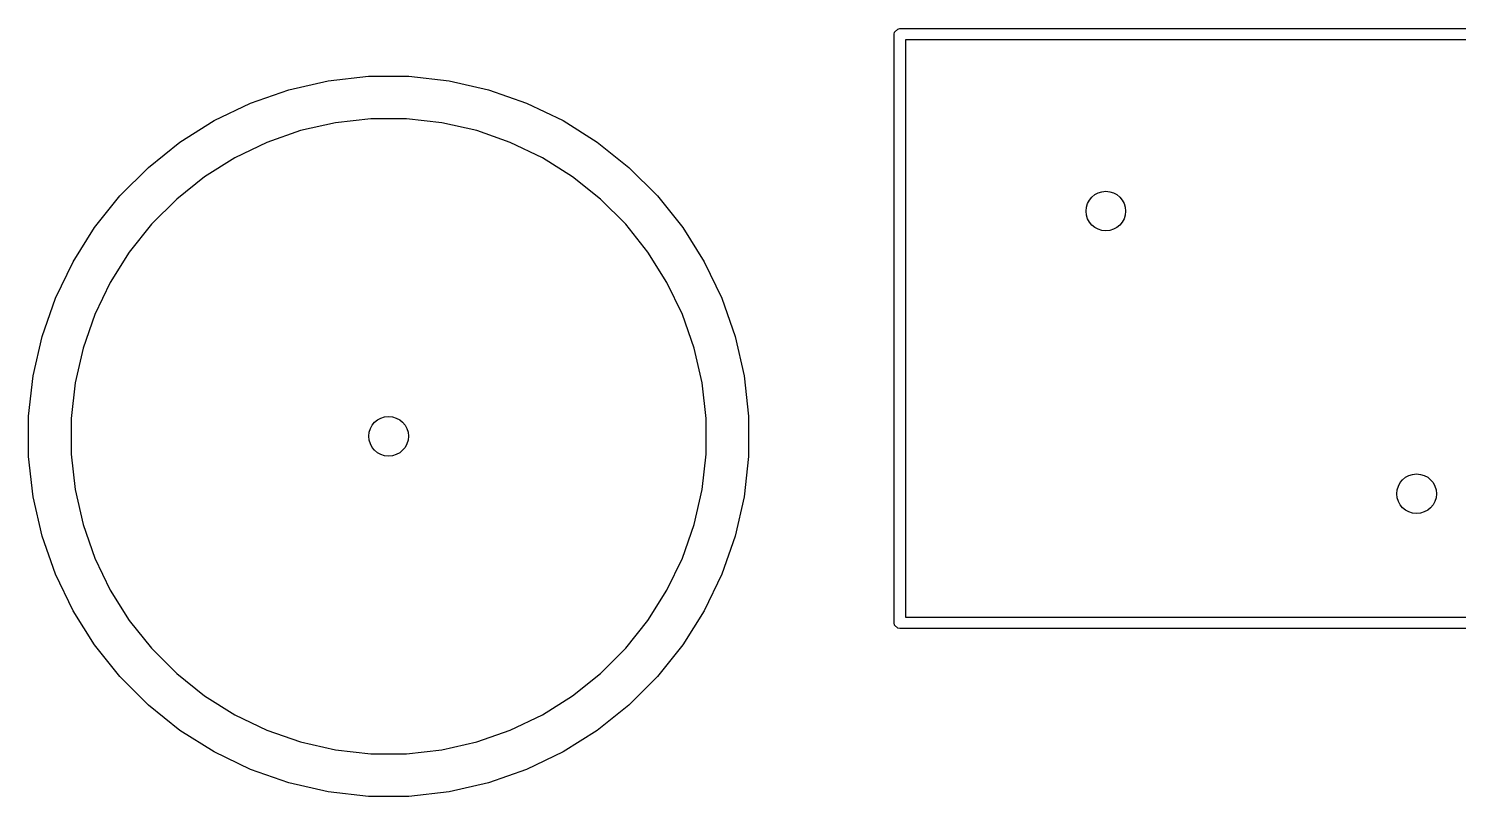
# Model space of a CAD drawing. Extents: x 2.42 to 5.08, y -5.33 to -2.65.
# Drawn here: x 2.4246 to 2.9226, y -5.3254 to -5.058 of the extents above; entities that cross this region are included whole.
import ezdxf

# ---------------------------------------------------------------- set-up
doc = ezdxf.new("R2010")
doc.units = 0
doc.header["$MEASUREMENT"] = 0
doc.layers.add('BLACK', color=7, linetype='CONTINUOUS')

msp = doc.modelspace()

# ---------------------------------------------------------------- linework, layer by layer
at = {"layer": 'BLACK', "linetype": 'CONTINUOUS'}
for p, q in [((2.7261, -5.06), (2.72625, -5.05925)), ((2.72625, -5.05925), (2.72732, -5.05818)), ((2.72732, -5.05818), (2.72807, -5.05803)), ((2.72807, -5.05803), (3.38807, -5.05803)), ((2.7261, -5.265), (2.7261, -5.06)), ((2.73004, -5.06197), (2.73004, -5.26303)), ((3.3861, -5.06197), (2.73004, -5.06197)), ((2.52896, -5.07617), (2.54296, -5.0746)), ((2.54296, -5.0746), (2.55704, -5.0746)), ((2.55704, -5.0746), (2.57104, -5.07617)), ((2.50193, -5.08396), (2.51523, -5.07931)), ((2.51523, -5.07931), (2.52896, -5.07617)), ((2.57104, -5.07617), (2.58477, -5.07931)), ((2.58477, -5.07931), (2.59807, -5.08396)), ((2.48924, -5.09007), (2.50193, -5.08396)), ((2.59807, -5.08396), (2.61076, -5.09007)), ((2.54379, -5.0894), (2.53144, -5.09079)), ((2.55621, -5.0894), (2.54379, -5.0894)), ((2.56856, -5.09079), (2.55621, -5.0894)), ((2.47732, -5.09757), (2.48924, -5.09007)), ((2.51933, -5.09356), (2.50761, -5.09766)), ((2.53144, -5.09079), (2.51933, -5.09356)), ((2.58067, -5.09356), (2.56856, -5.09079)), ((2.59239, -5.09766), (2.58067, -5.09356)), ((2.61076, -5.09007), (2.62268, -5.09757)), ((2.46631, -5.10635), (2.47732, -5.09757)), ((2.50761, -5.09766), (2.49642, -5.10305)), ((2.60358, -5.10305), (2.59239, -5.09766)), ((2.62268, -5.09757), (2.63369, -5.10635)), ((2.49642, -5.10305), (2.4859, -5.10966)), ((2.6141, -5.10966), (2.60358, -5.10305)), ((2.45635, -5.11631), (2.46631, -5.10635)), ((2.4859, -5.10966), (2.47619, -5.1174)), ((2.62381, -5.1174), (2.6141, -5.10966)), ((2.63369, -5.10635), (2.64365, -5.11631)), ((2.44757, -5.12732), (2.45635, -5.11631)), ((2.47619, -5.1174), (2.4674, -5.12619)), ((2.6326, -5.12619), (2.62381, -5.1174)), ((2.64365, -5.11631), (2.65243, -5.12732)), ((2.44007, -5.13924), (2.44757, -5.12732)), ((2.4674, -5.12619), (2.45966, -5.1359)), ((2.64034, -5.1359), (2.6326, -5.12619)), ((2.65243, -5.12732), (2.65993, -5.13924)), ((2.43396, -5.15193), (2.44007, -5.13924)), ((2.45966, -5.1359), (2.45305, -5.14642)), ((2.64695, -5.14642), (2.64034, -5.1359)), ((2.65993, -5.13924), (2.66604, -5.15193)), ((2.45305, -5.14642), (2.44766, -5.15761)), ((2.65234, -5.15761), (2.64695, -5.14642)), ((2.42931, -5.16523), (2.43396, -5.15193)), ((2.66604, -5.15193), (2.67069, -5.16523)), ((2.44766, -5.15761), (2.44356, -5.16933)), ((2.65644, -5.16933), (2.65234, -5.15761)), ((2.42617, -5.17896), (2.42931, -5.16523)), ((2.44356, -5.16933), (2.44079, -5.18144)), ((2.65921, -5.18144), (2.65644, -5.16933)), ((2.67069, -5.16523), (2.67383, -5.17896)), ((2.4246, -5.19296), (2.42617, -5.17896)), ((2.67383, -5.17896), (2.6754, -5.19296)), ((2.44079, -5.18144), (2.4394, -5.19379)), ((2.6606, -5.19379), (2.65921, -5.18144)), ((2.4246, -5.19379), (2.4246, -5.19296)), ((2.4246, -5.20704), (2.4246, -5.19379)), ((2.4394, -5.19379), (2.4394, -5.20621)), ((2.6606, -5.20621), (2.6606, -5.19379)), ((2.6754, -5.19296), (2.6754, -5.20704)), ((2.42617, -5.22104), (2.4246, -5.20704)), ((2.4394, -5.20621), (2.44079, -5.21856)), ((2.65921, -5.21856), (2.6606, -5.20621)), ((2.6754, -5.20704), (2.67383, -5.22104)), ((2.44079, -5.21856), (2.44356, -5.23067)), ((2.65644, -5.23067), (2.65921, -5.21856)), ((2.42931, -5.23477), (2.42617, -5.22104)), ((2.67383, -5.22104), (2.67069, -5.23477)), ((2.44356, -5.23067), (2.44766, -5.24239)), ((2.65234, -5.24239), (2.65644, -5.23067)), ((2.43396, -5.24807), (2.42931, -5.23477)), ((2.67069, -5.23477), (2.66604, -5.24807)), ((2.44766, -5.24239), (2.45305, -5.25358)), ((2.64695, -5.25358), (2.65234, -5.24239)), ((2.44007, -5.26076), (2.43396, -5.24807)), ((2.66604, -5.24807), (2.65993, -5.26076)), ((2.45305, -5.25358), (2.45966, -5.2641)), ((2.64034, -5.2641), (2.64695, -5.25358)), ((2.44757, -5.27268), (2.44007, -5.26076)), ((2.45966, -5.2641), (2.4674, -5.27381)), ((2.6326, -5.27381), (2.64034, -5.2641)), ((2.65993, -5.26076), (2.65243, -5.27268)), ((2.73004, -5.26303), (3.3861, -5.26303)), ((2.72625, -5.26575), (2.7261, -5.265)), ((2.72732, -5.26682), (2.72625, -5.26575)), ((2.72807, -5.26697), (2.72732, -5.26682)), ((3.38807, -5.26697), (2.72807, -5.26697)), ((2.45635, -5.28369), (2.44757, -5.27268)), ((2.4674, -5.27381), (2.47619, -5.2826)), ((2.62381, -5.2826), (2.6326, -5.27381)), ((2.65243, -5.27268), (2.64365, -5.28369)), ((2.46631, -5.29365), (2.45635, -5.28369)), ((2.47619, -5.2826), (2.4859, -5.29034)), ((2.6141, -5.29034), (2.62381, -5.2826)), ((2.64365, -5.28369), (2.63369, -5.29365)), ((2.47732, -5.30243), (2.46631, -5.29365)), ((2.4859, -5.29034), (2.49642, -5.29695)), ((2.60358, -5.29695), (2.6141, -5.29034)), ((2.63369, -5.29365), (2.62268, -5.30243)), ((2.49642, -5.29695), (2.50761, -5.30234)), ((2.59239, -5.30234), (2.60358, -5.29695)), ((2.48924, -5.30993), (2.47732, -5.30243)), ((2.50761, -5.30234), (2.51933, -5.30644)), ((2.58067, -5.30644), (2.59239, -5.30234)), ((2.62268, -5.30243), (2.61076, -5.30993)), ((2.51933, -5.30644), (2.53144, -5.30921)), ((2.56856, -5.30921), (2.58067, -5.30644)), ((2.50193, -5.31604), (2.48924, -5.30993)), ((2.53144, -5.30921), (2.54379, -5.3106)), ((2.54379, -5.3106), (2.55621, -5.3106)), ((2.55621, -5.3106), (2.56856, -5.30921)), ((2.61076, -5.30993), (2.59807, -5.31604)), ((2.51523, -5.32069), (2.50193, -5.31604)), ((2.59807, -5.31604), (2.58477, -5.32069)), ((2.52896, -5.32383), (2.51523, -5.32069)), ((2.54296, -5.3254), (2.52896, -5.32383)), ((2.57104, -5.32383), (2.55704, -5.3254)), ((2.58477, -5.32069), (2.57104, -5.32383)), ((2.55704, -5.3254), (2.54296, -5.3254))]:
    msp.add_line(p, q, dxfattribs=at)
at = {"layer": 'BLACK'}
for centre in [(2.7998, -5.12157), (2.55, -5.2), (2.90807, -5.22)]:
    msp.add_circle(centre, 0.00689, dxfattribs=at)

doc.saveas('drawing.dxf')
